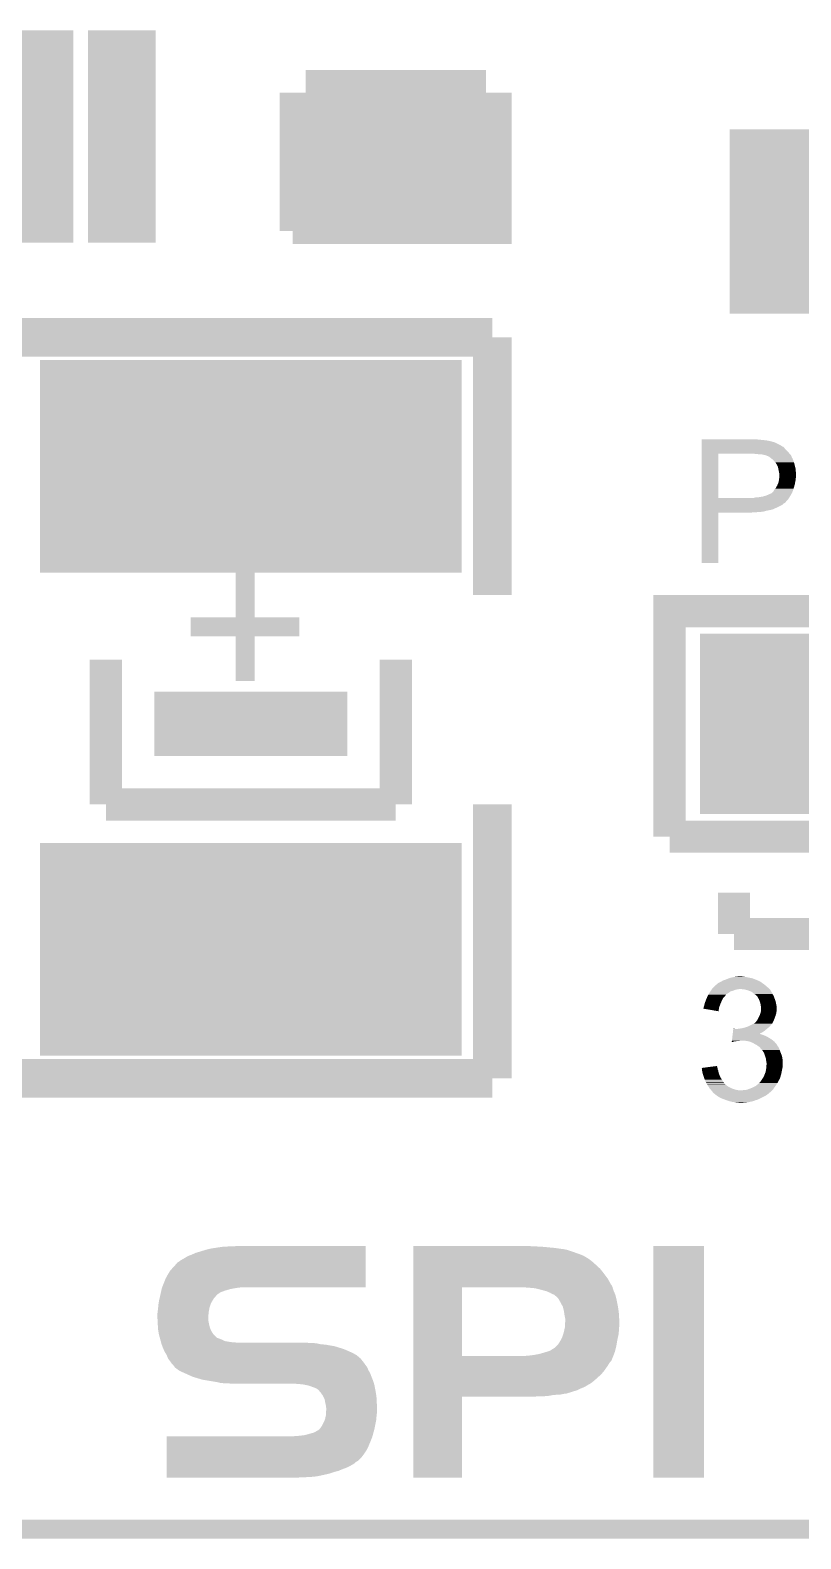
# Model space of a CAD drawing. Extents: x -1.3 to 24.2, y -3.9 to 32.8.
# Drawn here: x 8.42 to 14.5, y -3.89 to 8.01 of the extents above; entities that cross this region are included whole.
import ezdxf

# ---------------------------------------------------------------- set-up
doc = ezdxf.new("R2010")
doc.units = 0
doc.layers.get('0').update_dxf_attribs({"linetype": 'CONTINUOUS'})
for name, color, linetype in [('USB_SPI_CLICK_V101_GKO', 9, 'CONTINUOUS'), ('USB_SPI_CLICK_V101_GTO', 11, 'CONTINUOUS'), ('USB_SPI_CLICK_V101_GTS', 8, 'CONTINUOUS')]:
    doc.layers.add(name, color=color, linetype=linetype)

# ---------------------------------------------------------------- blocks, each defined once
blk = doc.blocks.new('RECTANGLE_38')
blk.add_solid([(0.762, 0.254), (0.762, -0.254), (-0.762, 0.254), (-0.762, -0.254)])
blk = doc.blocks.new('RECTANGLE_84')
blk.add_solid([(1.17602, 0.72644), (1.17602, -0.72644), (-1.17602, 0.72644), (-1.17602, -0.72644)])
blk = doc.blocks.new('RECTANGLE_85')
blk.add_solid([(0.2667, 0.8382), (0.2667, -0.8382), (-0.2667, 0.8382), (-0.2667, -0.8382)])
blk = doc.blocks.new('RECTANGLE_43')
blk.add_solid([(0.6477, 0.7112), (0.6477, -0.7112), (-0.6477, 0.7112), (-0.6477, -0.7112)])
blk = doc.blocks.new('RECTANGLE_86')
blk.add_solid([(0.7112, 0.5842), (0.7112, -0.5842), (-0.7112, 0.5842), (-0.7112, -0.5842)])
blk = doc.blocks.new('RECTANGLE_91')
blk.add_solid([(1.6637, 0.8382), (1.6637, -0.8382), (-1.6637, 0.8382), (-1.6637, -0.8382)])

msp = doc.modelspace()

# ---------------------------------------------------------------- linework, layer by layer
at = {"layer": 'USB_SPI_CLICK_V101_GKO', "const_width": 0.1524}
msp.add_lwpolyline([(-1.27, -3.81), (21.59, -3.81), (24.13, -1.27)], dxfattribs=at)
at = {"layer": 'USB_SPI_CLICK_V101_GTO'}
for points, const_width in [([(10.4902, 6.4262), (12.1158, 6.4262), (12.1158, 7.5184)], 0.2032), ([(10.4902, 6.4262), (10.4902, 7.5184)], 0.2032), ([(8.255, 5.588), (12.065, 5.588)], 0.3048), ([(12.065, 3.556), (12.065, 5.588)], 0.3048), ([(13.462, 1.651), (13.462, 3.429), (14.986, 3.429)], 0.254), ([(9.017, 1.905), (9.017, 3.048)], 0.254), ([(11.303, 1.905), (11.303, 3.048)], 0.254), ([(9.017, 1.905), (11.303, 1.905)], 0.254), ([(12.065, -0.254), (12.065, 1.905)], 0.3048), ([(13.462, 1.651), (14.986, 1.651)], 0.254), ([(13.97, 0.88392), (13.97, 1.20904)], 0.254), ([(13.97, 0.88392), (16.2687, 0.88392), (16.2687, 1.20904)], 0.254), ([(8.255, -0.254), (12.065, -0.254)], 0.3048)]:
    msp.add_lwpolyline(points, dxfattribs=dict(at, const_width=const_width))
for points in [[(13.71602, 4.78282), (13.716022, 4.78536), (14.1605, 4.78282), (14.137638, 4.78536)], [(13.71602, 4.77774), (13.71602, 4.78282), (14.2113, 4.77774), (14.1605, 4.78282)], [(13.71602, 4.7752), (13.71602, 4.77774), (14.231622, 4.7752), (14.2113, 4.77774)], [(13.71602, 4.77266), (13.71602, 4.7752), (14.24432, 4.77266), (14.234162, 4.7752)], [(13.71602, 4.77012), (13.71602, 4.77266), (14.25702, 4.77012), (14.24432, 4.77266)], [(13.71602, 4.75996), (13.71602, 4.77012), (14.29258, 4.75996), (14.25702, 4.77012)], [(13.71602, 4.73964), (13.71602, 4.75996), (14.333218, 4.73964), (14.29258, 4.75996)], [(13.71601, 4.320562), (13.716018, 4.67106), (13.84554, 4.320562), (13.845562, 4.67106)], [(13.716018, 4.69138), (13.71602, 4.71424), (14.39164, 4.69138), (14.368782, 4.71424)], [(13.716018, 4.67614), (13.716018, 4.69138), (14.40434, 4.67614), (14.39164, 4.69138)], [(13.716018, 4.67106), (13.716018, 4.67614), (14.408694, 4.67106), (14.40434, 4.67614)], [(13.71602, 4.729478), (13.71602, 4.73964), (14.351, 4.729478), (14.333218, 4.73964)], [(13.71602, 4.72694), (13.71602, 4.729478), (14.353544, 4.72694), (14.351, 4.729478)], [(13.71602, 4.724396), (13.71602, 4.72694), (14.361162, 4.724396), (14.353544, 4.72694)], [(13.71602, 4.71424), (13.71602, 4.724396), (14.368782, 4.71424), (14.361162, 4.724396)], [(14.15034, 4.66852), (14.12494, 4.67106), (14.410872, 4.66852), (14.408694, 4.67106)], [(14.170662, 4.66598), (14.15034, 4.66852), (14.413048, 4.66598), (14.410872, 4.66852)], [(14.208762, 4.6609), (14.188442, 4.66598), (14.417402, 4.6609), (14.413048, 4.66598)], [(14.213844, 4.660898), (14.208762, 4.6609), (14.417404, 4.660898), (14.417402, 4.6609)], [(14.220618, 4.658358), (14.213844, 4.660898), (14.41958, 4.658358), (14.417404, 4.660898)], [(14.23416, 4.65328), (14.220618, 4.658358), (14.421838, 4.65328), (14.41958, 4.658358)], [(14.2494, 4.64566), (14.23416, 4.65328), (14.425226, 4.64566), (14.421838, 4.65328)], [(14.2621, 4.6355), (14.2494, 4.64566), (14.429742, 4.6355), (14.425226, 4.64566)], [(14.26528, 4.632956), (14.2621, 4.6355), (14.43228, 4.632956), (14.429742, 4.6355)], [(14.2748, 4.62534), (14.26528, 4.632956), (14.43482, 4.62534), (14.43228, 4.632956)], [(14.287498, 4.612642), (14.2748, 4.62534), (14.4399, 4.612642), (14.43482, 4.62534)], [(14.29004, 4.6101), (14.287498, 4.612642), (14.440748, 4.6101), (14.4399, 4.612642)], [(14.29513, 4.60248), (14.29004, 4.6101), (14.443286, 4.60248), (14.440748, 4.6101)], [(14.297666, 4.602468), (14.29513, 4.60248), (14.44329, 4.602468), (14.443286, 4.60248)], [(14.300564, 4.5974), (14.297666, 4.602468), (14.444978, 4.5974), (14.44329, 4.602468)], [(14.30782, 4.5847), (14.300564, 4.5974), (14.448156, 4.5847), (14.444978, 4.5974)], [(14.311632, 4.57708), (14.30782, 4.5847), (14.45006, 4.57708), (14.448156, 4.5847)], [(14.315442, 4.569458), (14.311632, 4.57708), (14.451754, 4.569458), (14.45006, 4.57708)], [(14.319252, 4.554218), (14.315442, 4.569458), (14.45514, 4.554218), (14.451754, 4.569458)], [(14.32052, 4.54914), (14.319252, 4.554218), (14.455648, 4.54914), (14.45514, 4.554218)], [(14.32306, 4.5339), (14.32052, 4.54914), (14.457172, 4.5339), (14.455648, 4.54914)], [(14.324076, 4.52882), (14.32306, 4.5339), (14.45768, 4.52882), (14.457172, 4.5339)], [(14.32814, 4.508498), (14.324076, 4.52882), (14.459528, 4.508498), (14.45768, 4.52882)], [(14.3002, 4.401822), (14.31036, 4.4196), (14.441462, 4.401822), (14.446934, 4.4196)], [(14.31036, 4.4196), (14.314874, 4.429758), (14.446934, 4.4196), (14.45006, 4.429758)], [(14.314874, 4.429758), (14.320518, 4.442458), (14.45006, 4.429758), (14.452176, 4.442458)], [(14.320518, 4.442458), (14.321026, 4.445), (14.452176, 4.442458), (14.4526, 4.445)], [(14.321026, 4.445), (14.3256, 4.467858), (14.4526, 4.445), (14.45717, 4.467858)], [(14.3256, 4.467858), (14.32581, 4.470398), (14.45717, 4.467858), (14.45768, 4.470398)], [(14.32581, 4.470398), (14.326658, 4.480558), (14.45768, 4.470398), (14.45768, 4.480558)], [(14.326658, 4.480558), (14.327504, 4.490718), (14.45768, 4.480558), (14.46022, 4.490718)], [(14.327504, 4.490718), (14.32814, 4.49834), (14.46022, 4.490718), (14.46022, 4.49834)], [(14.32814, 4.500882), (14.32814, 4.508498), (14.46022, 4.500882), (14.459528, 4.508498)], [(14.32814, 4.49834), (14.32814, 4.500882), (14.46022, 4.49834), (14.46022, 4.500882)], [(13.71601, 4.32054), (13.71601, 4.320562), (14.107158, 4.32054), (13.84554, 4.320562)], [(13.71601, 4.307838), (13.71601, 4.32054), (14.394178, 4.307838), (14.403252, 4.32054)], [(13.71601, 4.292594), (13.71601, 4.307838), (14.37894, 4.292594), (14.394178, 4.307838)], [(13.71601, 4.290054), (13.71601, 4.292594), (14.378934, 4.290054), (14.37894, 4.292594)], [(13.71601, 4.28244), (13.71601, 4.290054), (14.371316, 4.28244), (14.378934, 4.290054)], [(14.107158, 4.32054), (14.117318, 4.32308), (14.403252, 4.32054), (14.405066, 4.32308)], [(14.127478, 4.32308), (14.13763, 4.325618), (14.405066, 4.32308), (14.40688, 4.325618)], [(14.13763, 4.325618), (14.13764, 4.32562), (14.40688, 4.325618), (14.40688, 4.32562)], [(14.13764, 4.32562), (14.165582, 4.32816), (14.40688, 4.32562), (14.408332, 4.32816)], [(14.165582, 4.32816), (14.19606, 4.33324), (14.408332, 4.32816), (14.411234, 4.33324)], [(14.19606, 4.33324), (14.224, 4.340858), (14.411234, 4.33324), (14.415588, 4.340858)], [(14.224, 4.340858), (14.25194, 4.35356), (14.415588, 4.340858), (14.422846, 4.35356)], [(14.25194, 4.35356), (14.264636, 4.35864), (14.422846, 4.35356), (14.425748, 4.35864)], [(14.264636, 4.35864), (14.267174, 4.361178), (14.425748, 4.35864), (14.4272, 4.361178)], [(14.267174, 4.361178), (14.282418, 4.376418), (14.4272, 4.361178), (14.43373, 4.376418)], [(14.282418, 4.376418), (14.283942, 4.378958), (14.43373, 4.376418), (14.43482, 4.378958)], [(14.283942, 4.378958), (14.290038, 4.389118), (14.43482, 4.378958), (14.437722, 4.389118)], [(14.290038, 4.389118), (14.296134, 4.39674), (14.437722, 4.389118), (14.4399, 4.39674)], [(14.296134, 4.39674), (14.3002, 4.401822), (14.4399, 4.39674), (14.441462, 4.401822)], [(13.716, 3.810022), (13.716008, 4.206218), (13.845518, 3.810022), (13.84554, 4.206218)], [(13.716008, 4.24942), (13.71601, 4.26466), (14.31544, 4.24942), (14.345918, 4.26466)], [(13.716008, 4.2418), (13.716008, 4.24942), (14.29766, 4.2418), (14.31544, 4.24942)], [(13.716008, 4.23164), (13.716008, 4.2418), (14.274798, 4.23164), (14.29766, 4.2418)], [(13.716008, 4.22656), (13.716008, 4.23164), (14.25194, 4.22656), (14.274798, 4.23164)], [(13.716008, 4.22148), (13.716008, 4.22656), (14.22654, 4.22148), (14.25194, 4.22656)], [(13.716008, 4.21386), (13.716008, 4.22148), (14.198598, 4.21386), (14.22654, 4.22148)], [(13.716008, 4.21132), (13.716008, 4.21386), (14.16812, 4.21132), (14.198598, 4.21386)], [(13.716008, 4.20878), (13.716008, 4.21132), (14.13256, 4.20878), (14.16812, 4.21132)], [(13.716008, 4.20624), (13.716008, 4.20878), (14.094462, 4.20624), (14.13256, 4.20878)], [(13.716008, 4.206218), (13.716008, 4.20624), (13.84554, 4.206218), (14.094462, 4.20624)], [(13.71601, 4.279896), (13.71601, 4.28244), (14.363698, 4.279896), (14.371316, 4.28244)], [(13.71601, 4.27228), (13.71601, 4.279896), (14.356078, 4.27228), (14.363698, 4.279896)], [(13.71601, 4.26466), (13.71601, 4.27228), (14.345918, 4.26466), (14.356078, 4.27228)], [(13.845518, 3.81), (13.716, 3.810022), (13.845518, 3.81), (13.845518, 3.810022)], [(10.04062, 3.380762), (10.04064, 3.733778), (10.190502, 3.380762), (10.19048, 3.733778)], [(10.04064, 3.733778), (10.040642, 3.7338), (10.19048, 3.733778), (10.040642, 3.7338)], [(9.68502, 3.230902), (9.68504, 3.380718), (10.543518, 3.230902), (10.54354, 3.380718)], [(9.68504, 3.380718), (9.685042, 3.38074), (10.54354, 3.380718), (10.190502, 3.38074)], [(9.685042, 3.38074), (10.04062, 3.380762), (10.190502, 3.38074), (10.190502, 3.380762)], [(10.040598, 3.23088), (9.68502, 3.230902), (10.543518, 3.23088), (10.543518, 3.230902)], [(10.0406, 3.230858), (10.040598, 3.23088), (10.19048, 3.230858), (10.543518, 3.23088)], [(10.04062, 2.877842), (10.0406, 3.230858), (10.190458, 2.877842), (10.19048, 3.230858)], [(10.190458, 2.87782), (10.04062, 2.877842), (10.190458, 2.87782), (10.190458, 2.877842)], [(13.82014, 0.47498), (13.827764, 0.482602), (14.22146, 0.47498), (14.212314, 0.482602)], [(13.827764, 0.482602), (13.83284, 0.485142), (14.212314, 0.482602), (14.209266, 0.485142)], [(13.83284, 0.485142), (13.835378, 0.48768), (14.209266, 0.485142), (14.20622, 0.48768)], [(13.835378, 0.48768), (13.84046, 0.49276), (14.20622, 0.48768), (14.1986, 0.49276)], [(13.84046, 0.49276), (13.848082, 0.49784), (14.1986, 0.49276), (14.19098, 0.49784)], [(13.848082, 0.49784), (13.868394, 0.507998), (14.19098, 0.49784), (14.178282, 0.507998)], [(13.868394, 0.507998), (13.868398, 0.508), (14.178282, 0.507998), (14.178278, 0.508)], [(13.868398, 0.508), (13.872632, 0.51054), (14.178278, 0.508), (14.170664, 0.51054)], [(13.872632, 0.51054), (13.876858, 0.513076), (14.170664, 0.51054), (14.16812, 0.513076)], [(13.876858, 0.513076), (13.8811, 0.51562), (14.16812, 0.513076), (14.161762, 0.51562)], [(13.8811, 0.51562), (13.90904, 0.52578), (14.161762, 0.51562), (14.136366, 0.52578)], [(13.90904, 0.52578), (13.928846, 0.533398), (14.136366, 0.52578), (14.117322, 0.533398)], [(13.928846, 0.533398), (13.942062, 0.53848), (14.117322, 0.533398), (14.09192, 0.53848)], [(13.942062, 0.53848), (13.96746, 0.54356), (14.09192, 0.53848), (14.069058, 0.54356)], [(13.96746, 0.54356), (13.98016, 0.5461), (14.069058, 0.54356), (14.05128, 0.5461)], [(13.98016, 0.5461), (14.000482, 0.54864), (14.05128, 0.5461), (14.0335, 0.54864)], [(13.74625, 0.3556), (13.74902, 0.363218), (13.87348, 0.3556), (13.876744, 0.363218)], [(13.74902, 0.363218), (13.753252, 0.373378), (13.876744, 0.363218), (13.8811, 0.373378)], [(13.753252, 0.373378), (13.758542, 0.386078), (13.8811, 0.373378), (13.891258, 0.386078)], [(13.758542, 0.386078), (13.76172, 0.393702), (13.891258, 0.386078), (13.898882, 0.393702)], [(13.76172, 0.393702), (13.763198, 0.396238), (13.898882, 0.393702), (13.901418, 0.396238)], [(13.763198, 0.396238), (13.76764, 0.403854), (13.901418, 0.396238), (13.906496, 0.403854)], [(13.76764, 0.403854), (13.769118, 0.406388), (13.906496, 0.403854), (13.9065, 0.406388)], [(13.769118, 0.406388), (13.776534, 0.4191), (13.9065, 0.406388), (13.92682, 0.4191)], [(13.776534, 0.4191), (13.779498, 0.42418), (13.92682, 0.4191), (13.93393, 0.42418)], [(13.779498, 0.42418), (13.784576, 0.431798), (13.93393, 0.42418), (13.944596, 0.431798)], [(13.784576, 0.431798), (13.787964, 0.43688), (13.944596, 0.431798), (13.964918, 0.43688)], [(13.787964, 0.43688), (13.793044, 0.444498), (13.964918, 0.43688), (13.982698, 0.444498)], [(13.793044, 0.444498), (13.794738, 0.44704), (13.982698, 0.444498), (14.00048, 0.44704)], [(13.794738, 0.44704), (13.796432, 0.44958), (14.00048, 0.44704), (14.013178, 0.44958)], [(13.796432, 0.44958), (13.799822, 0.454662), (14.249402, 0.44958), (14.24432, 0.454662)], [(13.799822, 0.454662), (13.804902, 0.459742), (14.24432, 0.454662), (14.23924, 0.459742)], [(13.804902, 0.459742), (13.82014, 0.47498), (14.23924, 0.459742), (14.22146, 0.47498)], [(14.048738, 0.44704), (14.023342, 0.44958), (14.251942, 0.44704), (14.249402, 0.44958)], [(14.071598, 0.44196), (14.048738, 0.44704), (14.257022, 0.44196), (14.251942, 0.44704)], [(14.071604, 0.441958), (14.071598, 0.44196), (14.257022, 0.441958), (14.257022, 0.44196)], [(14.09192, 0.43434), (14.071604, 0.441958), (14.261256, 0.43434), (14.257022, 0.441958)], [(14.107158, 0.42926), (14.09192, 0.43434), (14.264078, 0.42926), (14.261256, 0.43434)], [(14.11986, 0.4191), (14.107158, 0.42926), (14.269722, 0.4191), (14.264078, 0.42926)], [(14.123252, 0.416556), (14.11986, 0.4191), (14.27226, 0.416556), (14.269722, 0.4191)], [(14.13002, 0.41148), (14.123252, 0.416556), (14.273954, 0.41148), (14.27226, 0.416556)], [(14.133834, 0.408938), (14.13002, 0.41148), (14.2748, 0.408938), (14.273954, 0.41148)], [(14.13764, 0.4064), (14.133834, 0.408938), (14.276324, 0.4064), (14.2748, 0.408938)], [(14.1478, 0.39624), (14.13764, 0.4064), (14.28242, 0.39624), (14.276324, 0.4064)], [(14.155418, 0.38862), (14.1478, 0.39624), (14.284962, 0.38862), (14.28242, 0.39624)], [(14.159774, 0.381002), (14.155418, 0.38862), (14.2875, 0.381002), (14.284962, 0.38862)], [(14.16558, 0.370842), (14.159774, 0.381002), (14.291854, 0.370842), (14.2875, 0.381002)], [(14.168848, 0.363218), (14.16558, 0.370842), (14.29512, 0.363218), (14.291854, 0.370842)], [(14.1732, 0.353062), (14.168848, 0.363218), (14.29766, 0.353062), (14.29512, 0.363218)], [(13.7287, 0.294658), (13.728702, 0.297184), (13.851462, 0.294658), (13.851884, 0.297184)], [(13.848058, 0.274324), (13.7287, 0.294658), (13.848058, 0.274324), (13.851462, 0.294658)], [(13.728702, 0.297184), (13.73124, 0.302264), (13.851884, 0.297184), (13.852734, 0.302264)], [(13.73124, 0.304798), (13.731242, 0.307342), (13.85316, 0.304798), (13.854084, 0.307342)], [(13.73124, 0.302264), (13.73124, 0.304798), (13.852734, 0.302264), (13.85316, 0.304798)], [(13.731242, 0.307342), (13.733778, 0.31496), (13.854084, 0.307342), (13.856854, 0.31496)], [(13.733778, 0.31496), (13.738226, 0.33274), (13.856854, 0.31496), (13.86332, 0.33274)], [(13.738226, 0.33274), (13.738862, 0.33528), (13.86332, 0.33274), (13.864448, 0.33528)], [(13.738862, 0.33528), (13.74625, 0.3556), (13.864448, 0.33528), (13.87348, 0.3556)], [(14.152882, 0.203202), (14.170658, 0.23876), (14.284324, 0.203202), (14.29766, 0.23876)], [(14.170658, 0.23876), (14.1732, 0.243842), (14.29766, 0.23876), (14.299112, 0.243842)], [(14.176104, 0.3429), (14.1732, 0.353062), (14.3002, 0.3429), (14.29766, 0.353062)], [(14.1732, 0.243842), (14.177432, 0.256538), (14.299112, 0.243842), (14.30274, 0.256538)], [(14.17828, 0.335282), (14.176104, 0.3429), (14.301724, 0.335282), (14.3002, 0.3429)], [(14.177432, 0.256538), (14.18082, 0.2667), (14.30274, 0.256538), (14.304432, 0.2667)], [(14.18082, 0.32004), (14.17828, 0.335282), (14.304772, 0.32004), (14.301724, 0.335282)], [(14.18133, 0.3175), (14.18082, 0.32004), (14.30528, 0.3175), (14.304772, 0.32004)], [(14.18082, 0.2667), (14.181666, 0.27178), (14.304432, 0.2667), (14.30528, 0.27178)], [(14.18336, 0.307342), (14.18133, 0.3175), (14.30641, 0.307342), (14.30528, 0.3175)], [(14.181666, 0.27178), (14.183358, 0.281938), (14.30528, 0.27178), (14.30782, 0.281938)], [(14.183358, 0.281938), (14.18336, 0.281942), (14.30782, 0.281938), (14.30782, 0.281942)], [(14.18336, 0.294638), (14.18336, 0.307342), (14.30782, 0.294638), (14.30641, 0.307342)], [(14.18336, 0.281942), (14.18336, 0.294638), (14.30782, 0.281942), (14.30782, 0.294638)], [(13.961608, 0.10922), (13.963122, 0.12192), (14.196058, 0.10922), (14.213842, 0.12192)], [(13.963122, 0.12192), (13.964636, 0.13462), (14.213842, 0.12192), (14.228656, 0.13462)], [(13.964636, 0.13462), (13.964938, 0.137158), (13.977624, 0.13462), (13.972544, 0.137158)], [(13.964938, 0.137158), (13.96494, 0.13716), (13.972544, 0.137158), (13.96494, 0.13716)], [(13.9954, 0.13462), (14.01318, 0.13716), (14.228656, 0.13462), (14.23162, 0.13716)], [(14.01318, 0.13716), (14.03096, 0.1397), (14.23162, 0.13716), (14.234668, 0.1397)], [(14.03096, 0.1397), (14.051278, 0.14478), (14.234668, 0.1397), (14.240764, 0.14478)], [(14.051278, 0.14478), (14.068212, 0.14986), (14.240764, 0.14478), (14.24686, 0.14986)], [(14.068212, 0.14986), (14.07668, 0.1524), (14.24686, 0.14986), (14.249398, 0.1524)], [(14.07668, 0.1524), (14.09192, 0.16002), (14.249398, 0.1524), (14.257018, 0.16002)], [(14.09192, 0.16002), (14.112238, 0.170178), (14.257018, 0.16002), (14.26464, 0.170178)], [(14.112238, 0.170178), (14.122404, 0.17526), (14.26464, 0.170178), (14.269718, 0.17526)], [(14.122404, 0.17526), (14.124946, 0.175264), (14.269718, 0.17526), (14.269722, 0.175264)], [(14.124946, 0.175264), (14.128748, 0.1778), (14.269722, 0.175264), (14.272258, 0.1778)], [(14.128748, 0.1778), (14.132562, 0.180342), (14.272258, 0.1778), (14.273528, 0.180342)], [(14.132562, 0.180342), (14.142722, 0.190502), (14.273528, 0.180342), (14.27861, 0.190502)], [(14.142722, 0.190502), (14.148816, 0.19812), (14.27861, 0.190502), (14.28242, 0.19812)], [(14.148816, 0.19812), (14.152882, 0.203202), (14.28242, 0.19812), (14.284324, 0.203202)], [(13.952224, 0.030512), (13.952824, 0.03556), (13.952224, 0.030512), (13.969998, 0.03556)], [(13.952824, 0.03556), (13.953128, 0.0381), (13.969998, 0.03556), (13.98778, 0.0381)], [(13.953128, 0.0381), (13.95343, 0.04064), (13.98778, 0.0381), (14.000478, 0.04064)], [(13.95343, 0.04064), (13.953734, 0.04318), (14.013178, 0.04064), (14.023338, 0.04318)], [(13.953734, 0.04318), (13.954944, 0.05334), (14.277704, 0.04318), (14.26464, 0.05334)], [(13.954944, 0.05334), (13.95646, 0.06604), (14.26464, 0.05334), (14.24432, 0.06604)], [(13.95646, 0.06604), (13.957974, 0.07874), (14.24432, 0.06604), (14.221462, 0.07874)], [(13.957974, 0.07874), (13.958882, 0.08636), (14.221462, 0.07874), (14.20114, 0.08636)], [(13.958882, 0.08636), (13.959488, 0.09144), (14.20114, 0.08636), (14.185902, 0.09144)], [(13.959488, 0.09144), (13.960094, 0.096518), (14.185902, 0.09144), (14.175744, 0.096518)], [(13.960094, 0.09652), (13.961608, 0.10922), (14.170752, 0.09652), (14.196058, 0.10922)], [(13.960094, 0.096518), (13.960094, 0.09652), (14.175744, 0.096518), (14.170752, 0.09652)], [(14.06652, 0.04064), (14.036042, 0.04318), (14.28097, 0.04064), (14.277704, 0.04318)], [(14.091918, 0.03556), (14.06652, 0.04064), (14.2875, 0.03556), (14.28097, 0.04064)], [(14.11732, 0.0254), (14.091918, 0.03556), (14.29653, 0.0254), (14.2875, 0.03556)], [(14.135102, 0.01524), (14.11732, 0.0254), (14.305558, 0.01524), (14.29653, 0.0254)], [(14.140194, 0.012694), (14.135102, 0.01524), (14.30782, 0.012694), (14.305558, 0.01524)], [(14.145274, 0.010154), (14.140194, 0.012694), (14.307824, 0.010154), (14.30782, 0.012694)], [(14.150338, 0.007622), (14.145274, 0.010154), (14.309512, 0.007622), (14.307824, 0.010154)], [(14.16304, -0.00254), (14.150338, 0.007622), (14.316288, -0.00254), (14.309512, 0.007622)], [(14.17066, -0.00762), (14.16304, -0.00254), (14.319674, -0.00762), (14.316288, -0.00254)], [(14.173202, -0.01016), (14.17066, -0.00762), (14.321368, -0.01016), (14.319674, -0.00762)], [(14.175426, -0.0127), (14.173202, -0.01016), (14.32306, -0.0127), (14.321368, -0.01016)], [(14.19098, -0.030478), (14.175426, -0.0127), (14.33068, -0.030478), (14.32306, -0.0127)], [(14.190982, -0.03048), (14.19098, -0.030478), (14.33068, -0.03048), (14.33068, -0.030478)], [(14.206218, -0.053336), (14.190982, -0.03048), (14.3383, -0.053336), (14.33068, -0.03048)], [(14.20622, -0.05334), (14.206218, -0.053336), (14.3383, -0.05334), (14.3383, -0.053336)], [(14.214688, -0.078742), (14.20622, -0.05334), (14.34846, -0.078742), (14.3383, -0.05334)], [(14.221458, -0.099058), (14.214688, -0.078742), (14.351846, -0.099058), (14.34846, -0.078742)], [(14.222912, -0.109222), (14.221458, -0.099058), (14.35354, -0.109222), (14.351846, -0.099058)], [(14.224, -0.11684), (14.222912, -0.109222), (14.35354, -0.11684), (14.35354, -0.109222)], [(14.22654, -0.132078), (14.224, -0.11684), (14.35354, -0.132078), (14.35354, -0.11684)], [(13.716002, -0.172742), (13.755956, -0.167642), (13.839622, -0.172742), (13.837922, -0.167642)], [(13.716284, -0.175264), (13.716002, -0.172742), (13.84046, -0.175264), (13.839622, -0.172742)], [(13.71713, -0.182884), (13.716284, -0.175264), (13.840462, -0.182884), (13.84046, -0.175264)], [(13.71826, -0.193042), (13.71713, -0.182884), (13.845542, -0.193042), (13.840462, -0.182884)], [(13.71854, -0.195578), (13.71826, -0.193042), (13.846106, -0.195578), (13.845542, -0.193042)], [(13.723058, -0.215902), (13.71854, -0.195578), (13.850622, -0.215902), (13.846106, -0.195578)], [(13.72362, -0.218438), (13.723058, -0.215902), (13.851638, -0.218438), (13.850622, -0.215902)], [(13.731242, -0.241302), (13.72362, -0.218438), (13.86078, -0.241302), (13.851638, -0.218438)], [(13.755956, -0.167642), (13.795722, -0.162566), (13.837922, -0.167642), (13.83792, -0.162566)], [(13.795722, -0.162566), (13.815622, -0.160026), (13.83792, -0.162566), (13.835386, -0.160026)], [(13.815622, -0.160026), (13.83538, -0.157504), (13.835386, -0.160026), (13.83538, -0.157504)], [(14.1986, -0.251458), (14.20876, -0.23114), (14.333946, -0.251458), (14.339752, -0.23114)], [(14.20876, -0.23114), (14.213838, -0.218442), (14.339752, -0.23114), (14.34338, -0.218442)], [(14.213838, -0.218442), (14.21892, -0.205738), (14.34338, -0.218442), (14.345496, -0.205738)], [(14.21892, -0.205738), (14.21938, -0.2032), (14.345496, -0.205738), (14.34592, -0.2032)], [(14.21938, -0.2032), (14.224, -0.177802), (14.34592, -0.2032), (14.350998, -0.177802)], [(14.224, -0.177802), (14.225058, -0.165102), (14.350998, -0.177802), (14.35354, -0.165102)], [(14.225058, -0.165102), (14.22654, -0.147322), (14.35354, -0.165102), (14.35354, -0.147322)], [(14.22654, -0.147322), (14.22654, -0.132078), (14.35354, -0.147322), (14.35354, -0.132078)], [(13.73632, -0.25654), (13.731242, -0.241302), (13.869248, -0.25654), (13.86078, -0.241302)], [(13.739586, -0.26416), (13.73632, -0.25654), (13.87348, -0.26416), (13.869248, -0.25654)], [(13.749384, -0.28702), (13.739586, -0.26416), (13.88872, -0.28702), (13.87348, -0.26416)], [(13.75156, -0.292098), (13.749384, -0.28702), (13.892532, -0.292098), (13.88872, -0.28702)], [(13.75918, -0.304802), (13.75156, -0.292098), (13.902066, -0.304802), (13.892532, -0.292098)], [(13.760874, -0.30734), (13.75918, -0.304802), (13.90397, -0.30734), (13.902066, -0.304802)], [(13.760876, -0.307344), (13.760874, -0.30734), (13.906506, -0.307344), (13.90397, -0.30734)], [(13.764262, -0.31242), (13.760876, -0.307344), (13.91412, -0.31242), (13.906506, -0.307344)], [(13.769342, -0.32004), (13.764262, -0.31242), (13.924282, -0.32004), (13.91412, -0.31242)], [(13.776958, -0.332738), (13.769342, -0.32004), (13.949678, -0.332738), (13.924282, -0.32004)], [(13.7795, -0.33528), (13.776958, -0.332738), (13.954762, -0.33528), (13.949678, -0.332738)], [(13.784578, -0.34036), (13.7795, -0.33528), (13.970002, -0.34036), (13.954762, -0.33528)], [(13.786484, -0.3429), (13.784578, -0.34036), (13.977622, -0.3429), (13.970002, -0.34036)], [(13.790296, -0.34798), (13.786484, -0.3429), (14.000482, -0.34798), (13.977622, -0.3429)], [(13.7922, -0.350518), (13.790296, -0.34798), (14.02586, -0.350518), (14.000482, -0.34798)], [(13.792202, -0.35052), (13.7922, -0.350518), (14.025878, -0.35052), (14.02586, -0.350518)], [(13.799818, -0.35814), (13.792202, -0.35052), (14.2621, -0.35814), (14.26972, -0.35052)], [(14.025878, -0.35052), (14.033502, -0.350518), (14.26972, -0.35052), (14.269722, -0.350518)], [(14.033502, -0.350518), (14.041124, -0.34798), (14.269722, -0.350518), (14.27226, -0.34798)], [(14.056362, -0.34798), (14.076666, -0.342902), (14.27226, -0.34798), (14.277338, -0.342902)], [(14.076666, -0.342902), (14.076682, -0.342898), (14.277338, -0.342902), (14.27734, -0.342898)], [(14.076682, -0.342898), (14.097, -0.33528), (14.27734, -0.342898), (14.282782, -0.33528)], [(14.097, -0.33528), (14.122402, -0.32512), (14.282782, -0.33528), (14.290038, -0.32512)], [(14.122402, -0.32512), (14.14526, -0.312418), (14.290038, -0.32512), (14.29911, -0.312418)], [(14.14526, -0.312418), (14.150974, -0.307338), (14.29911, -0.312418), (14.30274, -0.307338)], [(14.150974, -0.307338), (14.16812, -0.2921), (14.30274, -0.307338), (14.312262, -0.2921)], [(14.16812, -0.2921), (14.173202, -0.287018), (14.312262, -0.2921), (14.31544, -0.287018)], [(14.173202, -0.287018), (14.178282, -0.281938), (14.31544, -0.287018), (14.31798, -0.281938)], [(14.178282, -0.281938), (14.184374, -0.27178), (14.31798, -0.281938), (14.32306, -0.27178)], [(14.184374, -0.27178), (14.185898, -0.26924), (14.32306, -0.27178), (14.32451, -0.26924)], [(14.185898, -0.26924), (14.196782, -0.254002), (14.32451, -0.26924), (14.33322, -0.254002)], [(14.196782, -0.254002), (14.1986, -0.251458), (14.33322, -0.254002), (14.333946, -0.251458)], [(13.802358, -0.363216), (13.799818, -0.35814), (14.257024, -0.363216), (14.2621, -0.35814)], [(13.802362, -0.36322), (13.802358, -0.363216), (14.25702, -0.36322), (14.257024, -0.363216)], [(13.807444, -0.368302), (13.802362, -0.36322), (14.249398, -0.368302), (14.25702, -0.36322)], [(13.812522, -0.37338), (13.807444, -0.368302), (14.244318, -0.37338), (14.249398, -0.368302)], [(13.812522, -0.373382), (13.812522, -0.37338), (14.244314, -0.373382), (14.244318, -0.37338)], [(13.82776, -0.38608), (13.812522, -0.373382), (14.227386, -0.38608), (14.244314, -0.373382)], [(13.83132, -0.388622), (13.82776, -0.38608), (14.223998, -0.388622), (14.227386, -0.38608)], [(13.841984, -0.39624), (13.83132, -0.388622), (14.2113, -0.39624), (14.223998, -0.388622)], [(13.845538, -0.39878), (13.841984, -0.39624), (14.20622, -0.39878), (14.2113, -0.39624)], [(13.863318, -0.40894), (13.845538, -0.39878), (14.1859, -0.40894), (14.20622, -0.39878)], [(13.881102, -0.41656), (13.863318, -0.40894), (14.17066, -0.41656), (14.1859, -0.40894)], [(13.895332, -0.421642), (13.881102, -0.41656), (14.160498, -0.421642), (14.17066, -0.41656)], [(13.90955, -0.42672), (13.895332, -0.421642), (14.14272, -0.42672), (14.160498, -0.421642)], [(13.91666, -0.42926), (13.90955, -0.42672), (14.135946, -0.42926), (14.14272, -0.42672)], [(13.93317, -0.43434), (13.91666, -0.42926), (14.122398, -0.43434), (14.135946, -0.42926)], [(13.949678, -0.43942), (13.93317, -0.43434), (14.099538, -0.43942), (14.122398, -0.43434)], [(13.98016, -0.4445), (13.949678, -0.43942), (14.076678, -0.4445), (14.099538, -0.43942)], [(13.992858, -0.44704), (13.98016, -0.4445), (14.05128, -0.44704), (14.076678, -0.4445)], [(14.013178, -0.44958), (14.003018, -0.44704), (14.025882, -0.44958), (14.05128, -0.44704)], [(9.6393, -1.67132), (9.6647, -1.65608), (11.066772, -1.67132), (11.066774, -1.65608)], [(9.6647, -1.65608), (9.692638, -1.64592), (11.066774, -1.65608), (11.066774, -1.64592)], [(9.692638, -1.64592), (9.72566, -1.630678), (11.066774, -1.64592), (11.066776, -1.630678)], [(9.72566, -1.630678), (9.76122, -1.62052), (11.066776, -1.630678), (11.066776, -1.62052)], [(9.76122, -1.62052), (9.80186, -1.60782), (11.066776, -1.62052), (11.066776, -1.60782)], [(9.80186, -1.60782), (9.8425, -1.59766), (11.066776, -1.60782), (11.066778, -1.59766)], [(9.8425, -1.59766), (9.89076, -1.59004), (11.066778, -1.59766), (11.066778, -1.59004)], [(9.89076, -1.59004), (9.9441, -1.58242), (11.066778, -1.59004), (11.066778, -1.58242)], [(9.9441, -1.58242), (9.99998, -1.57988), (11.066778, -1.58242), (11.066778, -1.57988)], [(9.99998, -1.57988), (10.060412, -1.577362), (11.066778, -1.57988), (11.06678, -1.577362)], [(10.060412, -1.577362), (10.06094, -1.57734), (11.06678, -1.577362), (10.06094, -1.57734)], [(11.44272, -1.57988), (11.442722, -1.57734), (12.39774, -1.57988), (12.34948, -1.57734)], [(11.44272, -1.58242), (11.44272, -1.57988), (12.45108, -1.58242), (12.39774, -1.57988)], [(11.44272, -1.5875), (11.44272, -1.58242), (12.50696, -1.5875), (12.45108, -1.58242)], [(11.44272, -1.59258), (11.44272, -1.5875), (12.5603, -1.59258), (12.50696, -1.5875)], [(11.44272, -1.6002), (11.44272, -1.59258), (12.611102, -1.6002), (12.5603, -1.59258)], [(11.44272, -1.60274), (11.44272, -1.6002), (12.63142, -1.60274), (12.616182, -1.6002)], [(11.44272, -1.607822), (11.44272, -1.60274), (12.65682, -1.607822), (12.63142, -1.60274)], [(11.44272, -1.61798), (11.44272, -1.607822), (12.68476, -1.61798), (12.65682, -1.607822)], [(11.44272, -1.62814), (11.44272, -1.61798), (12.71524, -1.62814), (12.68476, -1.61798)], [(11.44272, -1.64084), (11.44272, -1.62814), (12.7508, -1.64084), (12.71524, -1.62814)], [(11.44272, -1.653542), (11.44272, -1.64084), (12.78382, -1.653542), (12.7508, -1.64084)], [(11.44272, -1.67132), (11.44272, -1.653542), (12.811764, -1.67132), (12.78382, -1.653542)], [(13.335, -3.403578), (13.33502, -1.577362), (13.733758, -3.403578), (13.73378, -1.577362)], [(13.33502, -1.577362), (13.335022, -1.57734), (13.73378, -1.577362), (13.335022, -1.57734)], [(9.50468, -1.8034), (9.525002, -1.770378), (11.066764, -1.8034), (11.066766, -1.770378)], [(9.525002, -1.770378), (9.575802, -1.714496), (11.066766, -1.770378), (11.06677, -1.714496)], [(9.575802, -1.714496), (9.578346, -1.709418), (11.06677, -1.714496), (11.06677, -1.709418)], [(9.578346, -1.709418), (9.583422, -1.706878), (11.06677, -1.709418), (11.06677, -1.706878)], [(9.583422, -1.706878), (9.59104, -1.7018), (11.06677, -1.706878), (11.06677, -1.7018)], [(9.59104, -1.7018), (9.603742, -1.691638), (11.06677, -1.7018), (11.066772, -1.691638)], [(9.603742, -1.691638), (9.6393, -1.67132), (11.066772, -1.691638), (11.066772, -1.67132)], [(11.442718, -1.755142), (11.44272, -1.7272), (12.913362, -1.755142), (12.88288, -1.7272)], [(11.442718, -1.79324), (11.442718, -1.755142), (12.94384, -1.79324), (12.913362, -1.755142)], [(11.44272, -1.671326), (11.44272, -1.67132), (12.814306, -1.671326), (12.811764, -1.67132)], [(11.44272, -1.67386), (11.44272, -1.671326), (12.81684, -1.67386), (12.814306, -1.671326)], [(11.44272, -1.68402), (11.44272, -1.67386), (12.83208, -1.68402), (12.81684, -1.67386)], [(11.44272, -1.7018), (11.44272, -1.68402), (12.85494, -1.7018), (12.83208, -1.68402)], [(11.44272, -1.7272), (11.44272, -1.7018), (12.88288, -1.7272), (12.85494, -1.7018)], [(9.459958, -1.905), (9.460956, -1.90246), (10.06602, -1.905), (10.09142, -1.90246)], [(9.460956, -1.90246), (9.4869, -1.836418), (11.066758, -1.90246), (11.066762, -1.836418)], [(9.4869, -1.836418), (9.50468, -1.8034), (11.066762, -1.836418), (11.066764, -1.8034)], [(11.44271, -2.443458), (11.442718, -1.90246), (11.82624, -2.443458), (11.826262, -1.90246)], [(11.442718, -1.83388), (11.442718, -1.79324), (12.974322, -1.83388), (12.94384, -1.79324)], [(11.442718, -1.8796), (11.442718, -1.83388), (12.999722, -1.8796), (12.974322, -1.83388)], [(11.442718, -1.884684), (11.442718, -1.8796), (13.004802, -1.884684), (12.999722, -1.8796)], [(11.442718, -1.90246), (11.442718, -1.884684), (13.012422, -1.90246), (13.004802, -1.884684)], [(12.34186, -1.905), (12.3063, -1.90246), (13.013184, -1.905), (13.012422, -1.90246)], [(9.432712, -2.02946), (9.4361, -2.00914), (9.84504, -2.02946), (9.857232, -2.00914)], [(9.4361, -2.00914), (9.437272, -2.00406), (9.857232, -2.00914), (9.86028, -2.00406)], [(9.437272, -2.00406), (9.441374, -1.986282), (9.86028, -2.00406), (9.870438, -1.986282)], [(9.441374, -1.986282), (9.44372, -1.97612), (9.870438, -1.986282), (9.880598, -1.97612)], [(9.44372, -1.97612), (9.444284, -1.97358), (9.880598, -1.97612), (9.883138, -1.97358)], [(9.444284, -1.97358), (9.446542, -1.963422), (9.883138, -1.97358), (9.89076, -1.963422)], [(9.446542, -1.963422), (9.447106, -1.960882), (9.89076, -1.963422), (9.893298, -1.960882)], [(9.447106, -1.960882), (9.451622, -1.940562), (9.893298, -1.960882), (9.923778, -1.940562)], [(9.451622, -1.940562), (9.454444, -1.92786), (9.923778, -1.940562), (9.95934, -1.92786)], [(9.454444, -1.92786), (9.456702, -1.9177), (9.95934, -1.92786), (9.9949, -1.9177)], [(9.456702, -1.9177), (9.458396, -1.91008), (9.9949, -1.9177), (10.033, -1.91008)], [(9.458396, -1.91008), (9.458962, -1.907538), (10.033, -1.91008), (10.049522, -1.907538)], [(9.458962, -1.907538), (9.459958, -1.905), (10.049522, -1.907538), (10.06602, -1.905)], [(12.40028, -1.91008), (12.34186, -1.905), (13.014708, -1.91008), (13.013184, -1.905)], [(12.45108, -1.92278), (12.40028, -1.91008), (13.018516, -1.92278), (13.014708, -1.91008)], [(12.47014, -1.927862), (12.45108, -1.92278), (13.02004, -1.927862), (13.018516, -1.92278)], [(12.489182, -1.93294), (12.47014, -1.927862), (13.022218, -1.93294), (13.02004, -1.927862)], [(12.519662, -1.94564), (12.489182, -1.93294), (13.02766, -1.94564), (13.022218, -1.93294)], [(12.537442, -1.9558), (12.519662, -1.94564), (13.032014, -1.9558), (13.02766, -1.94564)], [(12.552682, -1.960884), (12.537442, -1.9558), (13.034194, -1.960884), (13.032014, -1.9558)], [(12.55522, -1.96342), (12.552682, -1.960884), (13.03528, -1.96342), (13.034194, -1.960884)], [(12.555224, -1.963422), (12.55522, -1.96342), (13.03528, -1.963422), (13.03528, -1.96342)], [(12.583162, -1.988822), (12.555224, -1.963422), (13.041258, -1.988822), (13.03528, -1.963422)], [(12.593322, -2.0066), (12.583162, -1.988822), (13.04544, -2.0066), (13.041258, -1.988822)], [(12.60348, -2.02438), (12.593322, -2.0066), (13.048996, -2.02438), (13.04544, -2.0066)], [(9.4234, -2.11074), (9.42467, -2.10058), (9.826624, -2.11074), (9.82726, -2.10058)], [(9.4234, -2.138682), (9.4234, -2.11074), (9.824878, -2.138682), (9.826624, -2.11074)], [(9.423534, -2.141218), (9.4234, -2.138682), (9.82472, -2.141218), (9.824878, -2.138682)], [(9.42447, -2.159), (9.423534, -2.141218), (9.82472, -2.159), (9.82472, -2.141218)], [(9.42467, -2.10058), (9.42848, -2.0701), (9.82726, -2.10058), (9.832974, -2.0701)], [(9.42848, -2.0701), (9.429326, -2.059942), (9.832974, -2.0701), (9.83488, -2.059942)], [(9.429326, -2.059942), (9.43102, -2.03962), (9.83488, -2.059942), (9.841652, -2.03962)], [(9.43102, -2.03962), (9.432712, -2.02946), (9.841652, -2.03962), (9.84504, -2.02946)], [(12.62126, -2.0574), (12.60348, -2.02438), (13.0556, -2.0574), (13.048996, -2.02438)], [(12.621262, -2.057404), (12.62126, -2.0574), (13.055602, -2.057404), (13.0556, -2.0574)], [(12.62888, -2.09042), (12.621262, -2.057404), (13.060104, -2.09042), (13.055602, -2.057404)], [(12.632398, -2.11328), (12.62888, -2.09042), (13.06322, -2.11328), (13.060104, -2.09042)], [(12.63396, -2.12344), (12.632398, -2.11328), (13.063644, -2.12344), (13.06322, -2.11328)], [(12.63904, -2.148842), (12.63396, -2.12344), (13.064702, -2.148842), (13.063644, -2.12344)], [(9.425406, -2.176778), (9.42447, -2.159), (9.82726, -2.176778), (9.82472, -2.159)], [(9.42661, -2.19964), (9.425406, -2.176778), (9.83234, -2.19964), (9.82726, -2.176778)], [(9.427678, -2.219962), (9.42661, -2.19964), (9.837422, -2.219962), (9.83234, -2.19964)], [(9.42848, -2.2352), (9.427678, -2.219962), (9.843518, -2.2352), (9.837422, -2.219962)], [(9.430274, -2.245362), (9.42848, -2.2352), (9.84758, -2.245362), (9.843518, -2.2352)], [(9.434756, -2.270762), (9.430274, -2.245362), (9.862822, -2.270762), (9.84758, -2.245362)], [(12.62634, -2.263138), (12.63351, -2.23266), (13.061188, -2.263138), (13.06322, -2.23266)], [(12.63351, -2.23266), (12.6365, -2.219962), (13.06322, -2.23266), (13.064278, -2.219962)], [(12.6365, -2.219962), (12.637486, -2.20218), (13.064278, -2.219962), (13.06576, -2.20218)], [(12.637486, -2.20218), (12.63904, -2.17424), (13.06576, -2.20218), (13.06576, -2.17424)], [(12.63904, -2.17424), (12.63904, -2.148842), (13.06576, -2.17424), (13.064702, -2.148842)], [(9.4361, -2.27838), (9.434756, -2.270762), (9.870442, -2.27838), (9.862822, -2.270762)], [(9.442632, -2.30124), (9.4361, -2.27838), (9.893304, -2.30124), (9.870442, -2.27838)], [(9.444084, -2.30632), (9.442632, -2.30124), (9.90854, -2.30632), (9.893304, -2.30124)], [(9.44626, -2.31394), (9.444084, -2.30632), (9.92886, -2.31394), (9.90854, -2.30632)], [(9.449648, -2.32664), (9.44626, -2.31394), (9.954262, -2.32664), (9.92886, -2.31394)], [(9.451002, -2.33172), (9.449648, -2.32664), (9.98474, -2.33172), (9.954262, -2.32664)], [(9.452356, -2.3368), (9.451002, -2.33172), (10.0203, -2.3368), (9.98474, -2.33172)], [(9.453034, -2.33934), (9.452356, -2.3368), (10.063478, -2.33934), (10.0203, -2.3368)], [(9.453712, -2.34188), (9.453034, -2.33934), (10.622282, -2.34188), (10.60196, -2.33934)], [(9.454388, -2.34442), (9.453712, -2.34188), (10.67816, -2.34442), (10.64768, -2.34188)], [(9.45642, -2.35204), (9.454388, -2.34442), (10.71118, -2.35204), (10.67816, -2.34442)], [(9.457398, -2.35458), (9.45642, -2.35204), (10.74674, -2.35458), (10.71118, -2.35204)], [(9.462282, -2.36728), (9.457398, -2.35458), (10.820402, -2.36728), (10.74674, -2.35458)], [(9.46912, -2.38506), (9.462282, -2.36728), (10.877694, -2.38506), (10.820402, -2.36728)], [(12.555218, -2.37998), (12.572998, -2.3622), (13.038454, -2.37998), (13.0429, -2.3622)], [(12.572998, -2.3622), (12.583158, -2.352042), (13.0429, -2.3622), (13.044592, -2.352042)], [(12.583158, -2.352042), (12.5984, -2.32918), (13.044592, -2.352042), (13.048402, -2.32918)], [(12.5984, -2.32918), (12.605326, -2.31648), (13.048402, -2.32918), (13.05052, -2.31648)], [(12.605326, -2.31648), (12.61364, -2.301242), (13.05052, -2.31648), (13.053906, -2.301242)], [(12.61364, -2.301242), (12.623798, -2.270762), (13.053906, -2.301242), (13.06068, -2.270762)], [(12.623798, -2.270762), (12.62634, -2.263138), (13.06068, -2.270762), (13.061188, -2.263138)], [(9.47143, -2.39014), (9.46912, -2.38506), (10.894062, -2.39014), (10.877694, -2.38506)], [(9.478358, -2.40538), (9.47143, -2.39014), (10.92962, -2.40538), (10.894062, -2.39014)], [(9.48182, -2.412998), (9.478358, -2.40538), (10.946126, -2.412998), (10.92962, -2.40538)], [(9.486394, -2.42062), (9.48182, -2.412998), (10.96264, -2.42062), (10.946126, -2.412998)], [(9.49706, -2.438398), (9.486394, -2.42062), (10.995654, -2.438398), (10.96264, -2.42062)], [(9.497062, -2.438402), (9.49706, -2.438398), (10.99566, -2.438402), (10.995654, -2.438398)], [(9.506206, -2.46126), (9.497062, -2.438402), (11.021066, -2.46126), (10.99566, -2.438402)], [(9.50621, -2.461274), (9.506206, -2.46126), (11.023606, -2.461274), (11.021066, -2.46126)], [(9.50722, -2.4638), (9.50621, -2.461274), (11.024872, -2.4638), (11.023606, -2.461274)], [(9.509126, -2.46634), (9.50722, -2.4638), (11.026142, -2.46634), (11.024872, -2.4638)], [(9.512938, -2.471422), (9.509126, -2.46634), (11.031222, -2.471422), (11.026142, -2.46634)], [(9.52246, -2.48412), (9.512938, -2.471422), (11.041382, -2.48412), (11.031222, -2.471422)], [(9.530928, -2.49682), (9.52246, -2.48412), (11.05154, -2.49682), (11.041382, -2.48412)], [(9.53262, -2.49936), (9.530928, -2.49682), (11.053234, -2.49936), (11.05154, -2.49682)], [(11.44271, -2.44348), (11.44271, -2.443458), (12.324082, -2.44348), (11.82624, -2.443458)], [(11.44271, -2.45872), (11.44271, -2.44348), (13.01242, -2.45872), (13.018346, -2.44348)], [(11.44271, -2.463802), (11.44271, -2.45872), (13.00988, -2.463802), (13.01242, -2.45872)], [(11.44271, -2.479042), (11.44271, -2.463802), (13.004798, -2.479042), (13.00988, -2.463802)], [(11.44271, -2.496822), (11.44271, -2.479042), (12.98956, -2.496822), (13.004798, -2.479042)], [(11.44271, -2.52476), (11.44271, -2.496822), (12.97178, -2.52476), (12.98956, -2.496822)], [(12.324082, -2.44348), (12.35456, -2.44094), (13.018346, -2.44348), (13.019332, -2.44094)], [(12.35456, -2.44094), (12.3952, -2.43586), (13.019332, -2.44094), (13.021308, -2.43586)], [(12.3952, -2.43586), (12.43584, -2.42824), (13.021308, -2.43586), (13.024272, -2.42824)], [(12.43584, -2.42824), (12.47902, -2.41554), (13.024272, -2.42824), (13.02921, -2.41554)], [(12.47902, -2.41554), (12.487142, -2.413002), (13.02921, -2.41554), (13.030198, -2.413002)], [(12.487142, -2.413002), (12.51966, -2.402842), (13.030198, -2.413002), (13.032738, -2.402842)], [(12.51966, -2.402842), (12.555218, -2.37998), (13.032738, -2.402842), (13.038454, -2.37998)], [(9.545318, -2.51206), (9.53262, -2.49936), (11.0617, -2.51206), (11.053234, -2.49936)], [(9.56056, -2.532378), (9.545318, -2.51206), (11.076938, -2.532378), (11.0617, -2.51206)], [(9.560564, -2.532382), (9.56056, -2.532378), (11.07694, -2.532382), (11.076938, -2.532378)], [(9.56564, -2.537458), (9.560564, -2.532382), (11.079198, -2.537458), (11.07694, -2.532382)], [(9.58935, -2.55524), (9.56564, -2.537458), (11.0871, -2.55524), (11.079198, -2.537458)], [(9.59612, -2.560318), (9.58935, -2.55524), (11.08987, -2.560318), (11.0871, -2.55524)], [(9.62914, -2.57556), (9.59612, -2.560318), (11.098184, -2.57556), (11.08987, -2.560318)], [(9.646144, -2.583182), (9.62914, -2.57556), (11.10234, -2.583182), (11.098184, -2.57556)], [(9.702798, -2.60858), (9.646144, -2.583182), (11.111578, -2.60858), (11.10234, -2.583182)], [(9.711258, -2.611118), (9.702798, -2.60858), (11.1125, -2.611118), (11.111578, -2.60858)], [(9.778998, -2.63144), (9.711258, -2.611118), (11.12097, -2.63144), (11.1125, -2.611118)], [(11.442708, -2.58826), (11.44271, -2.55778), (12.92352, -2.58826), (12.94892, -2.55778)], [(11.442708, -2.61874), (11.442708, -2.58826), (12.8905, -2.61874), (12.92352, -2.58826)], [(11.44271, -2.55778), (11.44271, -2.52476), (12.94892, -2.55778), (12.97178, -2.52476)], [(9.83996, -2.6416), (9.778998, -2.63144), (11.125202, -2.6416), (11.12097, -2.63144)], [(9.8552, -2.64414), (9.83996, -2.6416), (11.125928, -2.64414), (11.125202, -2.6416)], [(9.88822, -2.64922), (9.8552, -2.64414), (11.12738, -2.64922), (11.125928, -2.64414)], [(9.92124, -2.65684), (9.88822, -2.64922), (11.129556, -2.65684), (11.12738, -2.64922)], [(9.94918, -2.65938), (9.92124, -2.65684), (11.130282, -2.65938), (11.129556, -2.65684)], [(9.99744, -2.66192), (9.979658, -2.65938), (11.131008, -2.66192), (11.130282, -2.65938)], [(10.53084, -2.66446), (10.48004, -2.66192), (11.131734, -2.66446), (11.131008, -2.66192)], [(10.57656, -2.66954), (10.53084, -2.66446), (11.133184, -2.66954), (11.131734, -2.66446)], [(10.61465, -2.677158), (10.57656, -2.66954), (11.13536, -2.677158), (11.133184, -2.66954)], [(10.614658, -2.67716), (10.61465, -2.677158), (11.135362, -2.67716), (11.13536, -2.677158)], [(10.6426, -2.68732), (10.614658, -2.67716), (11.137266, -2.68732), (11.135362, -2.67716)], [(10.665458, -2.69494), (10.6426, -2.68732), (11.138694, -2.69494), (11.137266, -2.68732)], [(10.680698, -2.70256), (10.665458, -2.69494), (11.140124, -2.70256), (11.138694, -2.69494)], [(10.690858, -2.71018), (10.680698, -2.70256), (11.141552, -2.71018), (11.140124, -2.70256)], [(10.693402, -2.71272), (10.690858, -2.71018), (11.142028, -2.71272), (11.141552, -2.71018)], [(10.697848, -2.7178), (10.693402, -2.71272), (11.14298, -2.7178), (11.142028, -2.71272)], [(10.71118, -2.733038), (10.697848, -2.7178), (11.14567, -2.733038), (11.14298, -2.7178)], [(10.728958, -2.75844), (10.71118, -2.733038), (11.150152, -2.75844), (11.14567, -2.733038)], [(11.442706, -2.74066), (11.442708, -2.715262), (12.649196, -2.74066), (12.730478, -2.715262)], [(11.442708, -2.649218), (11.442708, -2.61874), (12.85494, -2.649218), (12.8905, -2.61874)], [(11.442708, -2.65176), (11.442708, -2.649218), (12.8524, -2.65176), (12.85494, -2.649218)], [(11.442708, -2.661918), (11.442708, -2.65176), (12.837162, -2.661918), (12.8524, -2.65176)], [(11.442708, -2.67208), (11.442708, -2.661918), (12.81938, -2.67208), (12.837162, -2.661918)], [(11.442708, -2.68732), (11.442708, -2.67208), (12.79398, -2.68732), (12.81938, -2.67208)], [(11.442708, -2.70002), (11.442708, -2.68732), (12.7635, -2.70002), (12.79398, -2.68732)], [(11.442708, -2.715262), (11.442708, -2.70002), (12.730478, -2.715262), (12.7635, -2.70002)], [(10.73023, -2.76098), (10.728958, -2.75844), (11.1506, -2.76098), (11.150152, -2.75844)], [(10.741658, -2.783838), (10.73023, -2.76098), (11.151804, -2.783838), (11.1506, -2.76098)], [(10.74628, -2.80924), (10.741658, -2.783838), (11.15314, -2.80924), (11.151804, -2.783838)], [(10.74674, -2.81178), (10.74628, -2.80924), (11.153268, -2.81178), (11.15314, -2.80924)], [(10.75182, -2.834642), (10.74674, -2.81178), (11.154412, -2.834642), (11.153268, -2.81178)], [(10.75436, -2.85242), (10.75182, -2.834642), (11.1553, -2.85242), (11.154412, -2.834642)], [(10.75436, -2.86004), (10.75436, -2.85242), (11.15568, -2.86004), (11.1553, -2.85242)], [(11.4427, -3.403578), (11.442706, -2.766082), (11.826218, -3.403578), (11.82624, -2.766082)], [(11.442706, -2.7432), (11.442706, -2.74066), (12.62634, -2.7432), (12.641578, -2.74066)], [(11.442706, -2.74828), (11.442706, -2.7432), (12.60094, -2.74828), (12.62634, -2.7432)], [(11.442706, -2.75082), (11.442706, -2.74828), (12.5603, -2.75082), (12.60094, -2.74828)], [(11.442706, -2.75336), (11.442706, -2.75082), (12.53744, -2.75336), (12.5603, -2.75082)], [(11.442706, -2.75844), (11.442706, -2.75336), (12.509502, -2.75844), (12.53744, -2.75336)], [(11.442706, -2.76098), (11.442706, -2.75844), (12.48156, -2.76098), (12.509502, -2.75844)], [(11.442706, -2.76352), (11.442706, -2.76098), (12.451082, -2.76352), (12.48156, -2.76098)], [(11.442706, -2.76606), (11.442706, -2.76352), (12.377422, -2.76606), (12.41298, -2.76352)], [(11.442706, -2.766082), (11.442706, -2.76606), (11.82624, -2.766082), (12.377422, -2.76606)], [(10.72134, -2.994658), (10.7315, -2.97434), (11.139932, -2.994658), (11.143996, -2.97434)], [(10.7315, -2.97434), (10.740734, -2.95402), (11.143996, -2.97434), (11.14806, -2.95402)], [(10.740734, -2.95402), (10.7442, -2.946398), (11.14806, -2.95402), (11.148822, -2.946398)], [(10.7442, -2.946398), (10.75182, -2.91338), (11.148822, -2.946398), (11.152122, -2.91338)], [(10.75182, -2.91338), (10.752454, -2.903218), (11.152122, -2.91338), (11.15314, -2.903218)], [(10.752454, -2.903218), (10.753406, -2.887982), (11.15314, -2.903218), (11.15568, -2.887982)], [(10.753406, -2.887982), (10.75436, -2.872742), (11.15568, -2.887982), (11.15568, -2.872742)], [(10.75436, -2.872742), (10.75436, -2.86004), (11.15568, -2.872742), (11.15568, -2.86004)], [(9.497076, -3.15214), (9.49708, -3.083562), (11.08964, -3.15214), (11.11758, -3.083562)], [(9.49708, -3.083562), (9.497082, -3.07848), (11.11758, -3.083562), (11.118948, -3.07848)], [(10.48004, -3.07848), (10.54608, -3.0734), (11.118948, -3.07848), (11.120314, -3.0734)], [(10.54608, -3.0734), (10.584182, -3.06832), (11.120314, -3.0734), (11.121682, -3.06832)], [(10.584182, -3.06832), (10.62228, -3.05816), (11.121682, -3.06832), (11.124418, -3.05816)], [(10.62228, -3.05816), (10.657842, -3.048), (11.124418, -3.05816), (11.127154, -3.048)], [(10.657842, -3.048), (10.68578, -3.03276), (11.127154, -3.048), (11.131256, -3.03276)], [(10.68578, -3.03276), (10.690862, -3.030218), (11.131256, -3.03276), (11.13194, -3.030218)], [(10.690862, -3.030218), (10.698482, -3.025138), (11.13194, -3.030218), (11.133308, -3.025138)], [(10.698482, -3.025138), (10.704576, -3.01752), (11.133308, -3.025138), (11.13536, -3.01752)], [(10.704576, -3.01752), (10.70864, -3.01244), (11.13536, -3.01752), (11.136376, -3.01244)], [(10.70864, -3.01244), (10.72134, -2.994658), (11.136376, -3.01244), (11.139932, -2.994658)], [(9.497072, -3.21818), (9.497074, -3.185162), (11.05154, -3.21818), (11.074398, -3.185162)], [(9.497074, -3.185162), (9.497076, -3.15214), (11.074398, -3.185162), (11.08964, -3.15214)], [(9.497064, -3.31724), (9.497066, -3.30454), (10.932162, -3.31724), (10.95502, -3.30454)], [(9.497064, -3.3274), (9.497064, -3.31724), (10.9093, -3.3274), (10.932162, -3.31724)], [(9.497064, -3.33756), (9.497064, -3.3274), (10.881362, -3.33756), (10.9093, -3.3274)], [(9.497066, -3.294382), (9.497068, -3.284222), (10.972798, -3.294382), (10.982958, -3.284222)], [(9.497066, -3.30454), (9.497066, -3.294382), (10.95502, -3.30454), (10.972798, -3.294382)], [(9.497068, -3.27406), (9.49707, -3.24866), (11.000734, -3.27406), (11.02868, -3.24866)], [(9.497068, -3.274064), (9.497068, -3.27406), (10.998194, -3.274064), (11.000734, -3.27406)], [(9.497068, -3.284222), (9.497068, -3.274064), (10.982958, -3.284222), (10.998194, -3.274064)], [(9.49707, -3.24866), (9.497072, -3.21818), (11.02868, -3.24866), (11.05154, -3.21818)], [(9.49706, -3.38328), (9.497062, -3.37312), (10.72896, -3.38328), (10.774678, -3.37312)], [(9.49706, -3.39344), (9.49706, -3.38328), (10.680698, -3.39344), (10.72896, -3.38328)], [(9.49706, -3.39852), (9.49706, -3.39344), (10.6299, -3.39852), (10.680698, -3.39344)], [(9.49706, -3.40106), (9.49706, -3.39852), (10.57402, -3.40106), (10.6299, -3.39852)], [(9.49706, -3.403578), (9.49706, -3.40106), (10.516106, -3.403578), (10.57402, -3.40106)], [(10.5156, -3.4036), (9.49706, -3.403578), (10.5156, -3.4036), (10.516106, -3.403578)], [(9.497062, -3.350262), (9.497064, -3.33756), (10.85088, -3.350262), (10.881362, -3.33756)], [(9.497062, -3.36042), (9.497062, -3.350262), (10.81278, -3.36042), (10.85088, -3.350262)], [(9.497062, -3.37312), (9.497062, -3.36042), (10.774678, -3.37312), (10.81278, -3.36042)], [(11.826218, -3.4036), (11.4427, -3.403578), (11.826218, -3.4036), (11.826218, -3.403578)], [(13.733758, -3.4036), (13.335, -3.403578), (13.733758, -3.4036), (13.733758, -3.403578)]]:
    msp.add_solid(points, dxfattribs=at)

# ---------------------------------------------------------------- block references
msp.add_blockref('RECTANGLE_38', (10.16, 2.54), dxfattribs=at)
at = {"layer": 'USB_SPI_CLICK_V101_GTS'}
for name, p in [('RECTANGLE_85', (8.49376, 7.17296)), ('RECTANGLE_85', (9.144, 7.17296)), ('RECTANGLE_86', (11.303, 7.112)), ('RECTANGLE_84', (15.113, 6.5024)), ('RECTANGLE_91', (10.16, 4.572)), ('RECTANGLE_43', (14.351, 2.54)), ('RECTANGLE_91', (10.16, 0.762))]:
    msp.add_blockref(name, p, dxfattribs=at)

doc.saveas('drawing.dxf')
